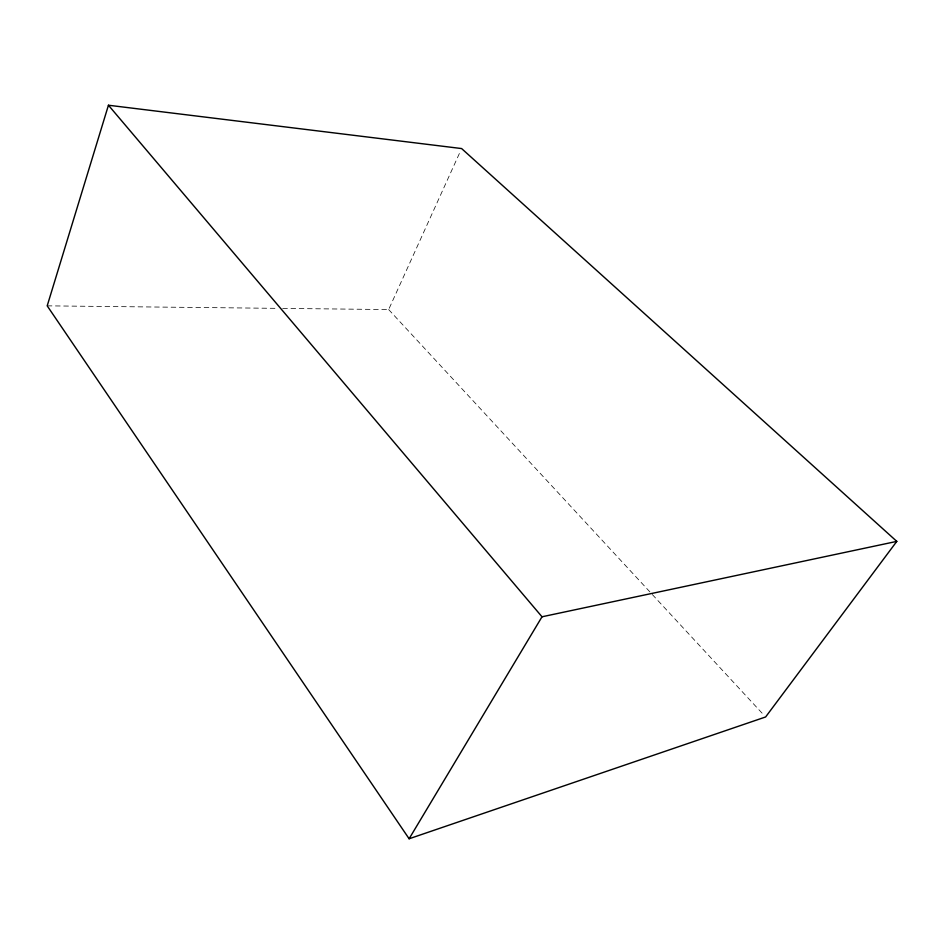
<?xml version="1.0" encoding="UTF-8"?>
<svg xmlns="http://www.w3.org/2000/svg" width="944" height="944" viewBox="0 0 944 944"><rect width="100%" height="100%" fill="white"/><g stroke="black" fill="none" stroke-linecap="round" stroke-linejoin="round"><path stroke-width="0.71" stroke-dasharray="4.72 3.54" d="M282.693 308.405L388.657 309.561L460.401 151.241M47.2 305.844L276.804 308.346M388.657 309.561L763.613 714.809"/><path stroke-width="1.42" d="M108.442 105.232L47.2 305.844L409.118 838.768L765.619 716.968L896.8 541.384L461.616 148.562L108.442 105.232L542.009 616.786L896.8 541.384M409.118 838.768L542.009 616.786"/></g></svg>
